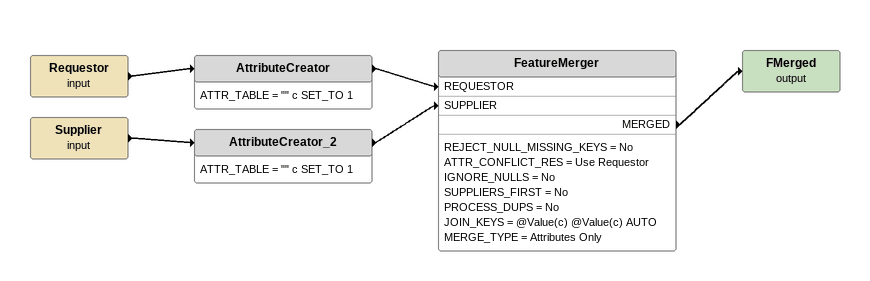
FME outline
Requestor (input)
    -> AttributeCreator
AttributeCreator
    ATTR_TABLE = "" c SET_TO 1
    -> FeatureMerger [REQUESTOR]
Supplier (input)
    -> AttributeCreator_2
AttributeCreator_2
    ATTR_TABLE = "" c SET_TO 1
    -> FeatureMerger [SUPPLIER]
FeatureMerger
    REJECT_NULL_MISSING_KEYS = No
    ATTR_CONFLICT_RES = Use Requestor
    IGNORE_NULLS = No
    SUPPLIERS_FIRST = No
    PROCESS_DUPS = No
    JOIN_KEYS = @Value(c) @Value(c) AUTO
    MERGE_TYPE = Attributes Only
    MERGED -> FMerged (output)
FMerged (output)
